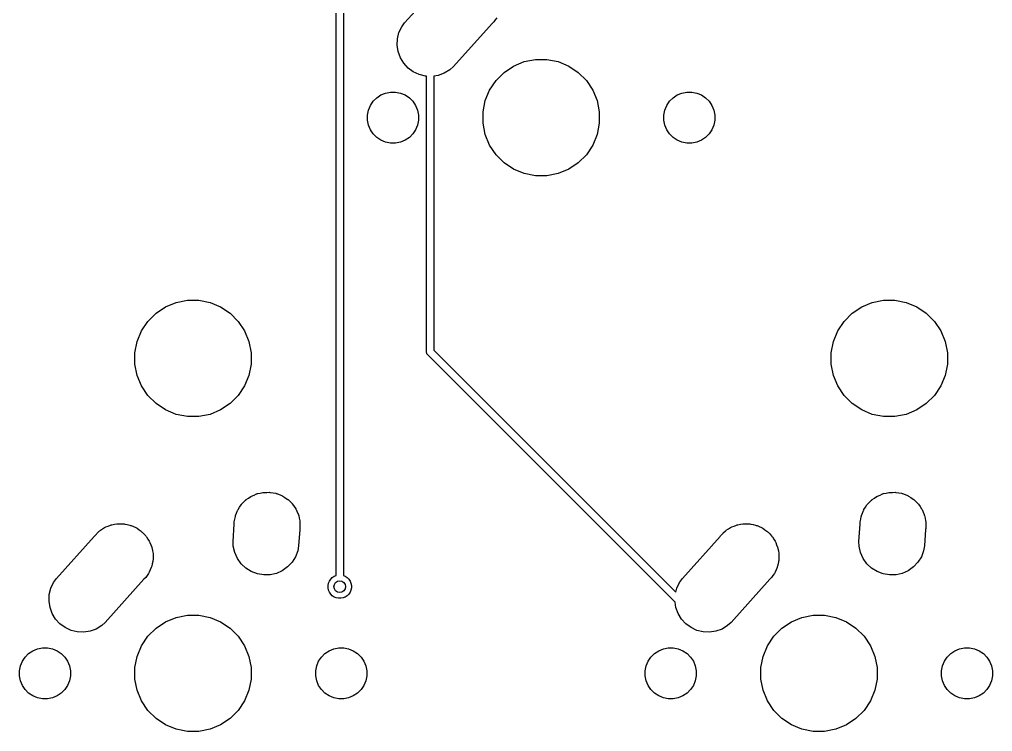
# Model space of a CAD drawing. Extents: x -26.1 to -7.5, y -7.6 to -2.2.
# Drawn here: x -21.389 to -20.076, y -6.548 to -5.588 of the extents above; entities that cross this region are included whole.
import ezdxf

# ---------------------------------------------------------------- set-up
doc = ezdxf.new("R2010")
doc.units = 0
doc.header["$MEASUREMENT"] = 0
doc.layers.add('BLACK', color=7, linetype='CONTINUOUS')

msp = doc.modelspace()

# ---------------------------------------------------------------- linework, layer by layer
at = {"layer": 'BLACK', "linetype": 'CONTINUOUS'}
for p, q in [((-20.962, -6.33803), (-20.962, -4.70207)), ((-20.952, -4.70025), (-20.952, -6.33803)), ((-20.8694, -5.59204), (-20.84, -5.55925)), ((-20.8733, -5.59731), (-20.8694, -5.59204)), ((-20.7513, -5.59299), (-20.8035, -5.6512)), ((-20.749, -5.59075), (-20.7513, -5.59299)), ((-20.7471, -5.58794), (-20.749, -5.59075)), ((-20.7451, -5.58521), (-20.7471, -5.58794)), ((-20.8791, -5.61369), (-20.877, -5.60522)), ((-20.877, -5.60522), (-20.8733, -5.59731)), ((-20.8794, -5.62241), (-20.8791, -5.61369)), ((-20.8781, -5.63103), (-20.8794, -5.62241)), ((-20.8751, -5.63923), (-20.8781, -5.63103)), ((-20.8706, -5.64669), (-20.8751, -5.63923)), ((-20.8647, -5.65313), (-20.8706, -5.64669)), ((-20.7222, -5.65043), (-20.7079, -5.64452)), ((-20.7079, -5.64452), (-20.6927, -5.6415)), ((-20.6927, -5.6415), (-20.6773, -5.6415)), ((-20.6773, -5.6415), (-20.6621, -5.64452)), ((-20.6621, -5.64452), (-20.6478, -5.65043)), ((-20.8577, -5.65829), (-20.8647, -5.65313)), ((-20.8498, -5.66198), (-20.8577, -5.65829)), ((-20.8413, -5.66406), (-20.8498, -5.66198)), ((-20.8158, -5.66014), (-20.824, -5.66312)), ((-20.8083, -5.65561), (-20.8158, -5.66014)), ((-20.8035, -5.6512), (-20.8083, -5.65561)), ((-20.746, -5.66996), (-20.735, -5.65903)), ((-20.735, -5.65903), (-20.7222, -5.65043)), ((-20.6478, -5.65043), (-20.635, -5.65903)), ((-20.635, -5.65903), (-20.624, -5.66996)), ((-20.84, -5.66411), (-20.8413, -5.66406)), ((-20.84, -6.03575), (-20.84, -5.66411)), ((-20.824, -5.66312), (-20.83, -5.66404)), ((-20.83, -5.66404), (-20.83, -6.03393)), ((-20.7546, -5.68282), (-20.746, -5.66996)), ((-20.624, -5.66996), (-20.6154, -5.68282)), ((-20.9013, -5.68947), (-20.895, -5.68688)), ((-20.895, -5.68688), (-20.8884, -5.68555)), ((-20.8884, -5.68555), (-20.8816, -5.68555)), ((-20.8816, -5.68555), (-20.875, -5.68688)), ((-20.875, -5.68688), (-20.8687, -5.68947)), ((-20.7605, -5.6971), (-20.7546, -5.68282)), ((-20.6154, -5.68282), (-20.6095, -5.6971)), ((-20.5013, -5.68947), (-20.495, -5.68688)), ((-20.495, -5.68688), (-20.4884, -5.68555)), ((-20.4884, -5.68555), (-20.4816, -5.68555)), ((-20.4816, -5.68555), (-20.475, -5.68688)), ((-20.475, -5.68688), (-20.4687, -5.68947)), ((-20.9155, -5.70368), (-20.9118, -5.69804)), ((-20.9118, -5.69804), (-20.907, -5.69324)), ((-20.907, -5.69324), (-20.9013, -5.68947)), ((-20.8687, -5.68947), (-20.863, -5.69324)), ((-20.863, -5.69324), (-20.8582, -5.69804)), ((-20.8582, -5.69804), (-20.8545, -5.70368)), ((-20.7635, -5.71227), (-20.7605, -5.6971)), ((-20.6095, -5.6971), (-20.6065, -5.71227)), ((-20.5155, -5.70368), (-20.5118, -5.69804)), ((-20.5118, -5.69804), (-20.507, -5.69324)), ((-20.507, -5.69324), (-20.5013, -5.68947)), ((-20.4687, -5.68947), (-20.463, -5.69324)), ((-20.463, -5.69324), (-20.4582, -5.69804)), ((-20.4582, -5.69804), (-20.4545, -5.70368)), ((-20.9194, -5.71661), (-20.9181, -5.70995)), ((-20.9181, -5.70995), (-20.9155, -5.70368)), ((-20.8545, -5.70368), (-20.8519, -5.70995)), ((-20.8519, -5.70995), (-20.8506, -5.71661)), ((-20.7635, -5.72773), (-20.7635, -5.71227)), ((-20.6065, -5.71227), (-20.6065, -5.72773)), ((-20.5194, -5.71661), (-20.5181, -5.70995)), ((-20.5181, -5.70995), (-20.5155, -5.70368)), ((-20.4545, -5.70368), (-20.4519, -5.70995)), ((-20.4519, -5.70995), (-20.4506, -5.71661)), ((-20.9194, -5.72339), (-20.9194, -5.71661)), ((-20.9181, -5.73005), (-20.9194, -5.72339)), ((-20.8506, -5.72339), (-20.8519, -5.73005)), ((-20.8506, -5.71661), (-20.8506, -5.72339)), ((-20.7605, -5.7429), (-20.7635, -5.72773)), ((-20.6065, -5.72773), (-20.6095, -5.7429)), ((-20.5194, -5.72339), (-20.5194, -5.71661)), ((-20.5181, -5.73005), (-20.5194, -5.72339)), ((-20.4506, -5.72339), (-20.4519, -5.73005)), ((-20.4506, -5.71661), (-20.4506, -5.72339)), ((-20.9155, -5.73632), (-20.9181, -5.73005)), ((-20.9118, -5.74196), (-20.9155, -5.73632)), ((-20.8545, -5.73632), (-20.8582, -5.74196)), ((-20.8519, -5.73005), (-20.8545, -5.73632)), ((-20.5155, -5.73632), (-20.5181, -5.73005)), ((-20.5118, -5.74196), (-20.5155, -5.73632)), ((-20.4545, -5.73632), (-20.4582, -5.74196)), ((-20.4519, -5.73005), (-20.4545, -5.73632)), ((-20.907, -5.74676), (-20.9118, -5.74196)), ((-20.9013, -5.75053), (-20.907, -5.74676)), ((-20.895, -5.75312), (-20.9013, -5.75053)), ((-20.8884, -5.75445), (-20.895, -5.75312)), ((-20.875, -5.75312), (-20.8816, -5.75445)), ((-20.8687, -5.75053), (-20.875, -5.75312)), ((-20.863, -5.74676), (-20.8687, -5.75053)), ((-20.8582, -5.74196), (-20.863, -5.74676)), ((-20.7546, -5.75718), (-20.7605, -5.7429)), ((-20.6095, -5.7429), (-20.6154, -5.75718)), ((-20.507, -5.74676), (-20.5118, -5.74196)), ((-20.5013, -5.75053), (-20.507, -5.74676)), ((-20.495, -5.75312), (-20.5013, -5.75053)), ((-20.4884, -5.75445), (-20.495, -5.75312)), ((-20.475, -5.75312), (-20.4816, -5.75445)), ((-20.4687, -5.75053), (-20.475, -5.75312)), ((-20.463, -5.74676), (-20.4687, -5.75053)), ((-20.4582, -5.74196), (-20.463, -5.74676)), ((-20.8816, -5.75445), (-20.8884, -5.75445)), ((-20.746, -5.77004), (-20.7546, -5.75718)), ((-20.6154, -5.75718), (-20.624, -5.77004)), ((-20.4816, -5.75445), (-20.4884, -5.75445)), ((-20.735, -5.78097), (-20.746, -5.77004)), ((-20.624, -5.77004), (-20.635, -5.78097)), ((-20.7222, -5.78957), (-20.735, -5.78097)), ((-20.7079, -5.79548), (-20.7222, -5.78957)), ((-20.6478, -5.78957), (-20.6621, -5.79548)), ((-20.635, -5.78097), (-20.6478, -5.78957)), ((-20.6927, -5.7985), (-20.7079, -5.79548)), ((-20.6773, -5.7985), (-20.6927, -5.7985)), ((-20.6621, -5.79548), (-20.6773, -5.7985)), ((-21.205, -5.98403), (-21.1922, -5.97543)), ((-21.1922, -5.97543), (-21.1779, -5.96952)), ((-21.1779, -5.96952), (-21.1627, -5.9665)), ((-21.1627, -5.9665), (-21.1473, -5.9665)), ((-21.1473, -5.9665), (-21.1321, -5.96952)), ((-21.1321, -5.96952), (-21.1178, -5.97543)), ((-21.1178, -5.97543), (-21.105, -5.98403)), ((-20.265, -5.98403), (-20.2522, -5.97543)), ((-20.2522, -5.97543), (-20.2379, -5.96952)), ((-20.2379, -5.96952), (-20.2227, -5.9665)), ((-20.2227, -5.9665), (-20.2073, -5.9665)), ((-20.2073, -5.9665), (-20.1921, -5.96952)), ((-20.1921, -5.96952), (-20.1778, -5.97543)), ((-20.1778, -5.97543), (-20.165, -5.98403)), ((-21.216, -5.99496), (-21.205, -5.98403)), ((-21.105, -5.98403), (-21.094, -5.99496)), ((-20.276, -5.99496), (-20.265, -5.98403)), ((-20.165, -5.98403), (-20.154, -5.99496)), ((-21.2246, -6.00782), (-21.216, -5.99496)), ((-21.094, -5.99496), (-21.0854, -6.00782)), ((-20.2846, -6.00782), (-20.276, -5.99496)), ((-20.154, -5.99496), (-20.1454, -6.00782)), ((-21.2305, -6.0221), (-21.2246, -6.00782)), ((-21.0854, -6.00782), (-21.0795, -6.0221)), ((-20.2905, -6.0221), (-20.2846, -6.00782)), ((-20.1454, -6.00782), (-20.1395, -6.0221)), ((-21.2335, -6.03727), (-21.2305, -6.0221)), ((-21.0795, -6.0221), (-21.0765, -6.03727)), ((-20.2935, -6.03727), (-20.2905, -6.0221)), ((-20.1395, -6.0221), (-20.1365, -6.03727)), ((-21.2335, -6.05273), (-21.2335, -6.03727)), ((-21.0765, -6.03727), (-21.0765, -6.05273)), ((-20.84, -6.036), (-20.84, -6.03575)), ((-20.8399, -6.03698), (-20.84, -6.036)), ((-20.8396, -6.03792), (-20.8399, -6.03698)), ((-20.8392, -6.03879), (-20.8396, -6.03792)), ((-20.8396, -6.03792), (-20.8396, -6.03792)), ((-20.8386, -6.03955), (-20.8392, -6.03879)), ((-20.8384, -6.03971), (-20.8386, -6.03955)), ((-20.5047, -6.37336), (-20.8384, -6.03971)), ((-20.83, -6.03393), (-20.5033, -6.36062)), ((-20.2935, -6.05273), (-20.2935, -6.03727)), ((-20.1365, -6.03727), (-20.1365, -6.05273)), ((-21.2305, -6.0679), (-21.2335, -6.05273)), ((-21.0765, -6.05273), (-21.0795, -6.0679)), ((-20.2905, -6.0679), (-20.2935, -6.05273)), ((-20.1365, -6.05273), (-20.1395, -6.0679)), ((-21.2246, -6.08218), (-21.2305, -6.0679)), ((-21.0795, -6.0679), (-21.0854, -6.08218)), ((-20.2846, -6.08218), (-20.2905, -6.0679)), ((-20.1395, -6.0679), (-20.1454, -6.08218)), ((-21.216, -6.09504), (-21.2246, -6.08218)), ((-21.0854, -6.08218), (-21.094, -6.09504)), ((-20.276, -6.09504), (-20.2846, -6.08218)), ((-20.1454, -6.08218), (-20.154, -6.09504)), ((-21.205, -6.10597), (-21.216, -6.09504)), ((-21.094, -6.09504), (-21.105, -6.10597)), ((-20.265, -6.10597), (-20.276, -6.09504)), ((-20.154, -6.09504), (-20.165, -6.10597)), ((-21.1922, -6.11457), (-21.205, -6.10597)), ((-21.105, -6.10597), (-21.1178, -6.11457)), ((-20.2522, -6.11457), (-20.265, -6.10597)), ((-20.165, -6.10597), (-20.1778, -6.11457)), ((-21.1779, -6.12048), (-21.1922, -6.11457)), ((-21.1627, -6.1235), (-21.1779, -6.12048)), ((-21.1321, -6.12048), (-21.1473, -6.1235)), ((-21.1178, -6.11457), (-21.1321, -6.12048)), ((-20.2379, -6.12048), (-20.2522, -6.11457)), ((-20.2227, -6.1235), (-20.2379, -6.12048)), ((-20.1921, -6.12048), (-20.2073, -6.1235)), ((-20.1778, -6.11457), (-20.1921, -6.12048)), ((-21.1473, -6.1235), (-21.1627, -6.1235)), ((-20.2073, -6.1235), (-20.2227, -6.1235)), ((-21.0685, -6.22766), (-21.0679, -6.22741)), ((-21.0679, -6.22741), (-21.0643, -6.22669)), ((-21.0643, -6.22669), (-21.0607, -6.22586)), ((-21.0607, -6.22586), (-21.06, -6.22584)), ((-21.06, -6.22584), (-21.0594, -6.22571)), ((-21.0594, -6.22571), (-21.0556, -6.22571)), ((-21.0556, -6.22571), (-21.0519, -6.2256)), ((-21.0519, -6.2256), (-21.0513, -6.22571)), ((-21.0513, -6.22571), (-21.0506, -6.22571)), ((-21.0506, -6.22571), (-21.047, -6.22643)), ((-21.047, -6.22643), (-21.0433, -6.22705)), ((-21.0433, -6.22705), (-21.0427, -6.22728)), ((-21.0427, -6.22728), (-21.0421, -6.22741)), ((-21.0421, -6.22741), (-21.0386, -6.22883)), ((-20.2235, -6.22766), (-20.2229, -6.22741)), ((-20.2229, -6.22741), (-20.2193, -6.22669)), ((-20.2193, -6.22669), (-20.2157, -6.22586)), ((-20.2157, -6.22586), (-20.215, -6.22584)), ((-20.215, -6.22584), (-20.2144, -6.22571)), ((-20.2144, -6.22571), (-20.2106, -6.22571)), ((-20.2106, -6.22571), (-20.2069, -6.2256)), ((-20.2069, -6.2256), (-20.2063, -6.22571)), ((-20.2063, -6.22571), (-20.2056, -6.22571)), ((-20.2056, -6.22571), (-20.202, -6.22643)), ((-20.202, -6.22643), (-20.1983, -6.22705)), ((-20.1983, -6.22705), (-20.1977, -6.22728)), ((-20.1977, -6.22728), (-20.1971, -6.22741)), ((-20.1971, -6.22741), (-20.1936, -6.22883)), ((-21.0894, -6.24177), (-21.0868, -6.23914)), ((-21.0868, -6.23914), (-21.0842, -6.23644)), ((-21.0842, -6.23644), (-21.0837, -6.23606)), ((-21.0837, -6.23606), (-21.0832, -6.2356)), ((-21.0832, -6.2356), (-21.0801, -6.23353)), ((-21.0801, -6.23353), (-21.0771, -6.23138)), ((-21.0771, -6.23138), (-21.0765, -6.23111)), ((-21.0765, -6.23111), (-21.076, -6.23075)), ((-21.076, -6.23075), (-21.0725, -6.22933)), ((-21.0725, -6.22933), (-21.0692, -6.22781)), ((-21.0692, -6.22781), (-21.0685, -6.22766)), ((-21.0386, -6.22883), (-21.0352, -6.23015)), ((-21.0352, -6.23015), (-21.0346, -6.2305)), ((-21.0346, -6.2305), (-21.034, -6.23075)), ((-21.034, -6.23075), (-21.0309, -6.23281)), ((-21.0309, -6.23281), (-21.0278, -6.23478)), ((-21.0278, -6.23478), (-21.0273, -6.23523)), ((-21.0273, -6.23523), (-21.0268, -6.2356)), ((-21.0268, -6.2356), (-21.0241, -6.23822)), ((-21.0241, -6.23822), (-21.0214, -6.24077)), ((-20.2444, -6.24177), (-20.2418, -6.23914)), ((-20.2418, -6.23914), (-20.2392, -6.23644)), ((-20.2392, -6.23644), (-20.2387, -6.23606)), ((-20.2387, -6.23606), (-20.2382, -6.2356)), ((-20.2382, -6.2356), (-20.2351, -6.23353)), ((-20.2351, -6.23353), (-20.2321, -6.23138)), ((-20.2321, -6.23138), (-20.2315, -6.23111)), ((-20.2315, -6.23111), (-20.231, -6.23075)), ((-20.231, -6.23075), (-20.2275, -6.22933)), ((-20.2275, -6.22933), (-20.2242, -6.22781)), ((-20.2242, -6.22781), (-20.2235, -6.22766)), ((-20.1936, -6.22883), (-20.1902, -6.23015)), ((-20.1902, -6.23015), (-20.1896, -6.2305)), ((-20.1896, -6.2305), (-20.189, -6.23075)), ((-20.189, -6.23075), (-20.1859, -6.23281)), ((-20.1859, -6.23281), (-20.1828, -6.23478)), ((-20.1828, -6.23478), (-20.1823, -6.23523)), ((-20.1823, -6.23523), (-20.1818, -6.2356)), ((-20.1818, -6.2356), (-20.1791, -6.23822)), ((-20.1791, -6.23822), (-20.1764, -6.24077)), ((-21.0976, -6.25708), (-21.0962, -6.25365)), ((-21.0962, -6.25365), (-21.0948, -6.25018)), ((-21.0948, -6.25018), (-21.0945, -6.24963)), ((-21.0945, -6.24963), (-21.0943, -6.24902)), ((-21.0943, -6.24902), (-21.0922, -6.24593)), ((-21.0922, -6.24593), (-21.0902, -6.24279)), ((-21.0902, -6.24279), (-21.0898, -6.24231)), ((-21.0898, -6.24231), (-21.0894, -6.24177)), ((-21.0214, -6.24077), (-21.0211, -6.2413)), ((-21.0211, -6.2413), (-21.0206, -6.24177)), ((-21.0206, -6.24177), (-21.0185, -6.24485)), ((-21.0185, -6.24485), (-21.0164, -6.24788)), ((-21.0164, -6.24788), (-21.0161, -6.24848)), ((-21.0161, -6.24848), (-21.0157, -6.24902)), ((-21.0157, -6.24902), (-21.0143, -6.25245)), ((-21.0143, -6.25245), (-21.0128, -6.25584)), ((-20.2526, -6.25708), (-20.2512, -6.25365)), ((-20.2512, -6.25365), (-20.2498, -6.25018)), ((-20.2498, -6.25018), (-20.2495, -6.24963)), ((-20.2495, -6.24963), (-20.2493, -6.24902)), ((-20.2493, -6.24902), (-20.2472, -6.24593)), ((-20.2472, -6.24593), (-20.2452, -6.24279)), ((-20.2452, -6.24279), (-20.2448, -6.24231)), ((-20.2448, -6.24231), (-20.2444, -6.24177)), ((-20.1764, -6.24077), (-20.1761, -6.2413)), ((-20.1761, -6.2413), (-20.1756, -6.24177)), ((-20.1756, -6.24177), (-20.1735, -6.24485)), ((-20.1735, -6.24485), (-20.1714, -6.24788)), ((-20.1714, -6.24788), (-20.1711, -6.24848)), ((-20.1711, -6.24848), (-20.1707, -6.24902)), ((-20.1707, -6.24902), (-20.1693, -6.25245)), ((-20.1693, -6.25245), (-20.1678, -6.25584)), ((-21.0993, -6.26564), (-21.0986, -6.26199)), ((-21.0993, -6.26847), (-21.0993, -6.26564)), ((-21.0986, -6.26199), (-21.0979, -6.25833)), ((-21.0979, -6.25833), (-21.0977, -6.25772)), ((-21.0977, -6.25772), (-21.0976, -6.25708)), ((-21.0128, -6.25584), (-21.0127, -6.25648)), ((-21.0127, -6.25648), (-21.0124, -6.25708)), ((-21.0124, -6.25708), (-21.0117, -6.26072)), ((-21.0117, -6.26072), (-21.0109, -6.26434)), ((-21.0109, -6.26434), (-21.0108, -6.265)), ((-21.0108, -6.265), (-21.0107, -6.26564)), ((-21.0107, -6.26564), (-21.0107, -6.26935)), ((-20.2543, -6.26564), (-20.2536, -6.26199)), ((-20.2543, -6.26847), (-20.2543, -6.26564)), ((-20.2536, -6.26199), (-20.2529, -6.25833)), ((-20.2529, -6.25833), (-20.2527, -6.25772)), ((-20.2527, -6.25772), (-20.2526, -6.25708)), ((-20.1678, -6.25584), (-20.1677, -6.25648)), ((-20.1677, -6.25648), (-20.1674, -6.25708)), ((-20.1674, -6.25708), (-20.1667, -6.26072)), ((-20.1667, -6.26072), (-20.1659, -6.26434)), ((-20.1659, -6.26434), (-20.1658, -6.265)), ((-20.1658, -6.265), (-20.1657, -6.26564)), ((-20.1657, -6.26564), (-20.1657, -6.26935)), ((-21.2841, -6.28051), (-21.2817, -6.27812)), ((-21.2817, -6.27812), (-21.2808, -6.27757)), ((-21.2808, -6.27757), (-21.2801, -6.27691)), ((-21.2801, -6.27691), (-21.2772, -6.27515)), ((-21.2772, -6.27515), (-21.2744, -6.27327)), ((-21.2744, -6.27327), (-21.2735, -6.27289)), ((-21.2735, -6.27289), (-21.2727, -6.27238)), ((-21.2727, -6.27238), (-21.2695, -6.27123)), ((-21.2695, -6.27123), (-21.2663, -6.26993)), ((-21.2663, -6.26993), (-21.2654, -6.26974)), ((-21.2654, -6.26974), (-21.2645, -6.2694)), ((-21.2645, -6.2694), (-21.2611, -6.26889)), ((-21.2611, -6.26889), (-21.2578, -6.26823)), ((-21.2578, -6.26823), (-21.2568, -6.26823)), ((-21.2568, -6.26823), (-21.2558, -6.26808)), ((-21.2558, -6.26808), (-21.2524, -6.26823)), ((-21.2524, -6.26823), (-21.2491, -6.26823)), ((-21.2491, -6.26823), (-21.2481, -6.26842)), ((-21.2481, -6.26842), (-21.2471, -6.26846)), ((-21.2471, -6.26846), (-21.2438, -6.26927)), ((-21.2438, -6.26927), (-21.2405, -6.26993)), ((-21.2405, -6.26993), (-21.2396, -6.27031)), ((-21.2396, -6.27031), (-21.2386, -6.27054)), ((-21.2386, -6.27054), (-21.2356, -6.27197)), ((-21.2356, -6.27197), (-21.2324, -6.27327)), ((-21.2324, -6.27327), (-21.2316, -6.27382)), ((-21.2316, -6.27382), (-21.2307, -6.27423)), ((-21.2307, -6.27423), (-21.228, -6.27624)), ((-21.228, -6.27624), (-21.2252, -6.27812)), ((-21.2252, -6.27812), (-21.2245, -6.27881)), ((-21.2245, -6.27881), (-21.2237, -6.27939)), ((-21.2237, -6.27939), (-21.2214, -6.28189)), ((-21.1009, -6.29196), (-21.0993, -6.26847)), ((-21.011, -6.27587), (-21.0125, -6.29805)), ((-21.0107, -6.27436), (-21.011, -6.27587)), ((-21.0107, -6.26935), (-21.0107, -6.27088)), ((-21.0107, -6.27088), (-21.0107, -6.27153)), ((-21.0107, -6.27153), (-21.0107, -6.27436)), ((-20.4391, -6.28051), (-20.4367, -6.27812)), ((-20.4367, -6.27812), (-20.4358, -6.27757)), ((-20.4358, -6.27757), (-20.4351, -6.27691)), ((-20.4351, -6.27691), (-20.4322, -6.27515)), ((-20.4322, -6.27515), (-20.4294, -6.27327)), ((-20.4294, -6.27327), (-20.4285, -6.27289)), ((-20.4285, -6.27289), (-20.4277, -6.27238)), ((-20.4277, -6.27238), (-20.4245, -6.27123)), ((-20.4245, -6.27123), (-20.4213, -6.26993)), ((-20.4213, -6.26993), (-20.4204, -6.26974)), ((-20.4204, -6.26974), (-20.4195, -6.2694)), ((-20.4195, -6.2694), (-20.4161, -6.26889)), ((-20.4161, -6.26889), (-20.4128, -6.26823)), ((-20.4128, -6.26823), (-20.4118, -6.26823)), ((-20.4118, -6.26823), (-20.4108, -6.26808)), ((-20.4108, -6.26808), (-20.4074, -6.26823)), ((-20.4074, -6.26823), (-20.4041, -6.26823)), ((-20.4041, -6.26823), (-20.4031, -6.26842)), ((-20.4031, -6.26842), (-20.4021, -6.26846)), ((-20.4021, -6.26846), (-20.3988, -6.26927)), ((-20.3988, -6.26927), (-20.3955, -6.26993)), ((-20.3955, -6.26993), (-20.3946, -6.27031)), ((-20.3946, -6.27031), (-20.3936, -6.27054)), ((-20.3936, -6.27054), (-20.3906, -6.27197)), ((-20.3906, -6.27197), (-20.3874, -6.27327)), ((-20.3874, -6.27327), (-20.3866, -6.27382)), ((-20.3866, -6.27382), (-20.3857, -6.27423)), ((-20.3857, -6.27423), (-20.383, -6.27624)), ((-20.383, -6.27624), (-20.3802, -6.27812)), ((-20.3802, -6.27812), (-20.3795, -6.27881)), ((-20.3795, -6.27881), (-20.3787, -6.27939)), ((-20.3787, -6.27939), (-20.3764, -6.28189)), ((-20.2559, -6.29196), (-20.2543, -6.26847)), ((-20.166, -6.27587), (-20.1675, -6.29805)), ((-20.1657, -6.27436), (-20.166, -6.27587)), ((-20.1657, -6.26935), (-20.1657, -6.27088)), ((-20.1657, -6.27088), (-20.1657, -6.27153)), ((-20.1657, -6.27153), (-20.1657, -6.27436)), ((-21.3394, -6.34204), (-21.2885, -6.28529)), ((-21.2885, -6.28529), (-21.2878, -6.28429)), ((-21.2878, -6.28429), (-21.2856, -6.28205)), ((-21.2856, -6.28205), (-21.2849, -6.28132)), ((-21.2849, -6.28132), (-21.2841, -6.28051)), ((-21.2214, -6.28189), (-21.219, -6.28429)), ((-21.219, -6.28429), (-21.2185, -6.2851)), ((-21.2185, -6.2851), (-21.2178, -6.28583)), ((-21.2178, -6.28583), (-21.2161, -6.28873)), ((-21.2161, -6.28873), (-21.2142, -6.29154)), ((-21.2142, -6.29154), (-21.2138, -6.29245)), ((-21.2138, -6.29245), (-21.2133, -6.29329)), ((-21.1007, -6.29849), (-21.1009, -6.29196)), ((-20.4944, -6.34204), (-20.4435, -6.28529)), ((-20.4435, -6.28529), (-20.4428, -6.28429)), ((-20.4428, -6.28429), (-20.4406, -6.28205)), ((-20.4406, -6.28205), (-20.4399, -6.28132)), ((-20.4399, -6.28132), (-20.4391, -6.28051)), ((-20.3764, -6.28189), (-20.374, -6.28429)), ((-20.374, -6.28429), (-20.3735, -6.2851)), ((-20.3735, -6.2851), (-20.3728, -6.28583)), ((-20.3728, -6.28583), (-20.3711, -6.28873)), ((-20.3711, -6.28873), (-20.3692, -6.29154)), ((-20.3692, -6.29154), (-20.3688, -6.29245)), ((-20.3688, -6.29245), (-20.3683, -6.29329)), ((-20.2557, -6.29849), (-20.2559, -6.29196)), ((-21.2133, -6.29329), (-21.2121, -6.29647)), ((-21.2121, -6.29647), (-21.2108, -6.2996)), ((-21.2108, -6.2996), (-21.2106, -6.30056)), ((-21.2106, -6.30056), (-21.2103, -6.30149)), ((-21.2103, -6.30149), (-21.2098, -6.30484)), ((-21.2098, -6.30484), (-21.2091, -6.30816)), ((-21.0988, -6.307), (-21.1007, -6.29849)), ((-21.0136, -6.3045), (-21.0167, -6.31265)), ((-21.0125, -6.29805), (-21.0136, -6.3045)), ((-20.3683, -6.29329), (-20.3671, -6.29647)), ((-20.3671, -6.29647), (-20.3658, -6.2996)), ((-20.3658, -6.2996), (-20.3656, -6.30056)), ((-20.3656, -6.30056), (-20.3653, -6.30149)), ((-20.3653, -6.30149), (-20.3648, -6.30484)), ((-20.3648, -6.30484), (-20.3641, -6.30816)), ((-20.2538, -6.307), (-20.2557, -6.29849)), ((-20.1686, -6.3045), (-20.1717, -6.31265)), ((-20.1675, -6.29805), (-20.1686, -6.3045)), ((-21.2094, -6.31883), (-21.2102, -6.32212)), ((-21.2093, -6.31785), (-21.2094, -6.31883)), ((-21.2091, -6.31688), (-21.2093, -6.31785)), ((-21.2091, -6.30816), (-21.2091, -6.30914)), ((-21.2091, -6.30914), (-21.209, -6.31011)), ((-21.209, -6.31011), (-21.2091, -6.3135)), ((-21.2091, -6.3135), (-21.2091, -6.31688)), ((-21.0952, -6.31496), (-21.0988, -6.307)), ((-21.0901, -6.32207), (-21.0952, -6.31496)), ((-21.0167, -6.31265), (-21.0214, -6.32005)), ((-20.3644, -6.31883), (-20.3652, -6.32212)), ((-20.3643, -6.31785), (-20.3644, -6.31883)), ((-20.3641, -6.31688), (-20.3643, -6.31785)), ((-20.3641, -6.30816), (-20.3641, -6.30914)), ((-20.3641, -6.30914), (-20.364, -6.31011)), ((-20.364, -6.31011), (-20.3641, -6.3135)), ((-20.3641, -6.3135), (-20.3641, -6.31688)), ((-20.2502, -6.31496), (-20.2538, -6.307)), ((-20.2451, -6.32207), (-20.2502, -6.31496)), ((-20.1717, -6.31265), (-20.1764, -6.32005)), ((-21.2129, -6.33037), (-21.2142, -6.3335)), ((-21.2114, -6.3273), (-21.2129, -6.33037)), ((-21.2112, -6.32635), (-21.2114, -6.3273)), ((-21.2108, -6.32544), (-21.2112, -6.32635)), ((-21.2102, -6.32212), (-21.2108, -6.32544)), ((-21.0838, -6.32805), (-21.0901, -6.32207)), ((-21.0764, -6.33268), (-21.0838, -6.32805)), ((-21.0345, -6.33145), (-21.0424, -6.33503)), ((-21.0273, -6.3264), (-21.0345, -6.33145)), ((-21.0214, -6.32005), (-21.0273, -6.3264)), ((-20.3679, -6.33037), (-20.3692, -6.3335)), ((-20.3664, -6.3273), (-20.3679, -6.33037)), ((-20.3662, -6.32635), (-20.3664, -6.3273)), ((-20.3658, -6.32544), (-20.3662, -6.32635)), ((-20.3652, -6.32212), (-20.3658, -6.32544)), ((-20.2388, -6.32805), (-20.2451, -6.32207)), ((-20.2314, -6.33268), (-20.2388, -6.32805)), ((-20.1895, -6.33145), (-20.1974, -6.33503)), ((-20.1823, -6.3264), (-20.1895, -6.33145)), ((-20.1764, -6.32005), (-20.1823, -6.3264)), ((-21.3433, -6.34731), (-21.3394, -6.34204)), ((-21.2213, -6.34299), (-21.2735, -6.4012)), ((-21.219, -6.34075), (-21.2213, -6.34299)), ((-21.2171, -6.33794), (-21.219, -6.34075)), ((-21.2151, -6.33521), (-21.2171, -6.33794)), ((-21.2147, -6.33432), (-21.2151, -6.33521)), ((-21.2142, -6.3335), (-21.2147, -6.33432)), ((-21.0682, -6.33578), (-21.0764, -6.33268)), ((-21.0596, -6.33723), (-21.0682, -6.33578)), ((-21.0509, -6.33698), (-21.0596, -6.33723)), ((-21.0424, -6.33503), (-21.0509, -6.33698)), ((-20.9721, -6.34841), (-20.971, -6.34554)), ((-20.971, -6.34554), (-20.9692, -6.34296)), ((-20.9692, -6.34296), (-20.967, -6.34077)), ((-20.967, -6.34077), (-20.9645, -6.33904)), ((-20.9645, -6.33904), (-20.962, -6.33803)), ((-20.952, -6.33803), (-20.9495, -6.33904)), ((-20.9495, -6.33904), (-20.947, -6.34077)), ((-20.947, -6.34077), (-20.9448, -6.34296)), ((-20.9448, -6.34296), (-20.943, -6.34554)), ((-20.943, -6.34554), (-20.9419, -6.34841)), ((-20.4983, -6.34731), (-20.4944, -6.34204)), ((-20.3763, -6.34299), (-20.4285, -6.4012)), ((-20.374, -6.34075), (-20.3763, -6.34299)), ((-20.3721, -6.33794), (-20.374, -6.34075)), ((-20.3701, -6.33521), (-20.3721, -6.33794)), ((-20.3697, -6.33432), (-20.3701, -6.33521)), ((-20.3692, -6.3335), (-20.3697, -6.33432)), ((-20.2232, -6.33578), (-20.2314, -6.33268)), ((-20.2146, -6.33723), (-20.2232, -6.33578)), ((-20.2059, -6.33698), (-20.2146, -6.33723)), ((-20.1974, -6.33503), (-20.2059, -6.33698)), ((-21.3491, -6.36369), (-21.347, -6.35522)), ((-21.347, -6.35522), (-21.3433, -6.34731)), ((-20.9727, -6.35145), (-20.9721, -6.34841)), ((-20.9727, -6.35455), (-20.9727, -6.35145)), ((-20.9721, -6.35759), (-20.9727, -6.35455)), ((-20.971, -6.36046), (-20.9721, -6.35759)), ((-20.9419, -6.35759), (-20.943, -6.36046)), ((-20.9419, -6.34841), (-20.9413, -6.35145)), ((-20.9413, -6.35455), (-20.9419, -6.35759)), ((-20.9413, -6.35145), (-20.9413, -6.35455)), ((-20.5033, -6.36062), (-20.502, -6.35522)), ((-20.502, -6.35522), (-20.4983, -6.34731)), ((-21.3494, -6.37241), (-21.3491, -6.36369)), ((-20.9692, -6.36304), (-20.971, -6.36046)), ((-20.967, -6.36523), (-20.9692, -6.36304)), ((-20.9645, -6.36696), (-20.967, -6.36523)), ((-20.9616, -6.36814), (-20.9645, -6.36696)), ((-20.9586, -6.36875), (-20.9616, -6.36814)), ((-20.9554, -6.36875), (-20.9586, -6.36875)), ((-20.9524, -6.36814), (-20.9554, -6.36875)), ((-20.9495, -6.36696), (-20.9524, -6.36814)), ((-20.947, -6.36523), (-20.9495, -6.36696)), ((-20.9448, -6.36304), (-20.947, -6.36523)), ((-20.943, -6.36046), (-20.9448, -6.36304)), ((-21.3481, -6.38103), (-21.3494, -6.37241)), ((-21.3451, -6.38923), (-21.3481, -6.38103)), ((-20.5046, -6.37355), (-20.5047, -6.37336)), ((-20.5042, -6.37382), (-20.5046, -6.37355)), ((-20.5031, -6.38103), (-20.5042, -6.37382)), ((-20.5001, -6.38923), (-20.5031, -6.38103)), ((-21.3406, -6.39669), (-21.3451, -6.38923)), ((-21.3347, -6.40313), (-21.3406, -6.39669)), ((-21.1922, -6.40043), (-21.1779, -6.39452)), ((-21.1779, -6.39452), (-21.1627, -6.3915)), ((-21.1627, -6.3915), (-21.1473, -6.3915)), ((-21.1473, -6.3915), (-21.1321, -6.39452)), ((-21.1321, -6.39452), (-21.1178, -6.40043)), ((-20.4956, -6.39669), (-20.5001, -6.38923)), ((-20.4897, -6.40313), (-20.4956, -6.39669)), ((-20.3472, -6.40043), (-20.3329, -6.39452)), ((-20.3329, -6.39452), (-20.3177, -6.3915)), ((-20.3177, -6.3915), (-20.3023, -6.3915)), ((-20.3023, -6.3915), (-20.2871, -6.39452)), ((-20.2871, -6.39452), (-20.2728, -6.40043)), ((-21.3277, -6.40829), (-21.3347, -6.40313)), ((-21.3198, -6.41198), (-21.3277, -6.40829)), ((-21.2858, -6.41014), (-21.294, -6.41312)), ((-21.2783, -6.40561), (-21.2858, -6.41014)), ((-21.2735, -6.4012), (-21.2783, -6.40561)), ((-21.216, -6.41996), (-21.205, -6.40903)), ((-21.205, -6.40903), (-21.1922, -6.40043)), ((-21.1178, -6.40043), (-21.105, -6.40903)), ((-21.105, -6.40903), (-21.094, -6.41996)), ((-20.4827, -6.40829), (-20.4897, -6.40313)), ((-20.4748, -6.41198), (-20.4827, -6.40829)), ((-20.4408, -6.41014), (-20.449, -6.41312)), ((-20.4333, -6.40561), (-20.4408, -6.41014)), ((-20.4285, -6.4012), (-20.4333, -6.40561)), ((-20.371, -6.41996), (-20.36, -6.40903)), ((-20.36, -6.40903), (-20.3472, -6.40043)), ((-20.2728, -6.40043), (-20.26, -6.40903)), ((-20.26, -6.40903), (-20.249, -6.41996)), ((-21.3113, -6.41406), (-21.3198, -6.41198)), ((-21.3026, -6.41444), (-21.3113, -6.41406)), ((-21.294, -6.41312), (-21.3026, -6.41444)), ((-21.2246, -6.43282), (-21.216, -6.41996)), ((-21.094, -6.41996), (-21.0854, -6.43282)), ((-20.4663, -6.41406), (-20.4748, -6.41198)), ((-20.4576, -6.41444), (-20.4663, -6.41406)), ((-20.449, -6.41312), (-20.4576, -6.41444)), ((-20.3796, -6.43282), (-20.371, -6.41996)), ((-20.249, -6.41996), (-20.2404, -6.43282)), ((-21.3713, -6.43947), (-21.365, -6.43688)), ((-21.365, -6.43688), (-21.3584, -6.43555)), ((-21.3584, -6.43555), (-21.3516, -6.43555)), ((-21.3516, -6.43555), (-21.345, -6.43688)), ((-21.345, -6.43688), (-21.3387, -6.43947)), ((-21.2305, -6.4471), (-21.2246, -6.43282)), ((-21.0854, -6.43282), (-21.0795, -6.4471)), ((-20.9713, -6.43947), (-20.965, -6.43688)), ((-20.965, -6.43688), (-20.9584, -6.43555)), ((-20.9584, -6.43555), (-20.9516, -6.43555)), ((-20.9516, -6.43555), (-20.945, -6.43688)), ((-20.945, -6.43688), (-20.9387, -6.43947)), ((-20.5263, -6.43947), (-20.52, -6.43688)), ((-20.52, -6.43688), (-20.5134, -6.43555)), ((-20.5134, -6.43555), (-20.5066, -6.43555)), ((-20.5066, -6.43555), (-20.5, -6.43688)), ((-20.5, -6.43688), (-20.4937, -6.43947)), ((-20.3855, -6.4471), (-20.3796, -6.43282)), ((-20.2404, -6.43282), (-20.2345, -6.4471)), ((-20.1263, -6.43947), (-20.12, -6.43688)), ((-20.12, -6.43688), (-20.1134, -6.43555)), ((-20.1134, -6.43555), (-20.1066, -6.43555)), ((-20.1066, -6.43555), (-20.1, -6.43688)), ((-20.1, -6.43688), (-20.0937, -6.43947)), ((-21.3855, -6.45368), (-21.3818, -6.44804)), ((-21.3818, -6.44804), (-21.377, -6.44324)), ((-21.377, -6.44324), (-21.3713, -6.43947)), ((-21.3387, -6.43947), (-21.333, -6.44324)), ((-21.333, -6.44324), (-21.3282, -6.44804)), ((-21.3282, -6.44804), (-21.3245, -6.45368)), ((-21.2335, -6.46227), (-21.2305, -6.4471)), ((-21.0795, -6.4471), (-21.0765, -6.46227)), ((-20.9855, -6.45368), (-20.9818, -6.44804)), ((-20.9818, -6.44804), (-20.977, -6.44324)), ((-20.977, -6.44324), (-20.9713, -6.43947)), ((-20.9387, -6.43947), (-20.933, -6.44324)), ((-20.933, -6.44324), (-20.9282, -6.44804)), ((-20.9282, -6.44804), (-20.9245, -6.45368)), ((-20.5405, -6.45368), (-20.5368, -6.44804)), ((-20.5368, -6.44804), (-20.532, -6.44324)), ((-20.532, -6.44324), (-20.5263, -6.43947)), ((-20.4937, -6.43947), (-20.488, -6.44324)), ((-20.488, -6.44324), (-20.4832, -6.44804)), ((-20.4832, -6.44804), (-20.4795, -6.45368)), ((-20.3885, -6.46227), (-20.3855, -6.4471)), ((-20.2345, -6.4471), (-20.2315, -6.46227)), ((-20.1405, -6.45368), (-20.1368, -6.44804)), ((-20.1368, -6.44804), (-20.132, -6.44324)), ((-20.132, -6.44324), (-20.1263, -6.43947)), ((-20.0937, -6.43947), (-20.088, -6.44324)), ((-20.088, -6.44324), (-20.0832, -6.44804)), ((-20.0832, -6.44804), (-20.0795, -6.45368)), ((-21.3894, -6.46661), (-21.3881, -6.45995)), ((-21.3881, -6.45995), (-21.3855, -6.45368)), ((-21.3245, -6.45368), (-21.3219, -6.45995)), ((-21.3219, -6.45995), (-21.3206, -6.46661)), ((-21.2335, -6.47773), (-21.2335, -6.46227)), ((-21.0765, -6.46227), (-21.0765, -6.47773)), ((-20.9894, -6.46661), (-20.9881, -6.45995)), ((-20.9881, -6.45995), (-20.9855, -6.45368)), ((-20.9245, -6.45368), (-20.9219, -6.45995)), ((-20.9219, -6.45995), (-20.9206, -6.46661)), ((-20.5444, -6.46661), (-20.5431, -6.45995)), ((-20.5431, -6.45995), (-20.5405, -6.45368)), ((-20.4795, -6.45368), (-20.4769, -6.45995)), ((-20.4769, -6.45995), (-20.4756, -6.46661)), ((-20.3885, -6.47773), (-20.3885, -6.46227)), ((-20.2315, -6.46227), (-20.2315, -6.47773)), ((-20.1444, -6.46661), (-20.1431, -6.45995)), ((-20.1431, -6.45995), (-20.1405, -6.45368)), ((-20.0795, -6.45368), (-20.0769, -6.45995)), ((-20.0769, -6.45995), (-20.0756, -6.46661)), ((-21.3894, -6.47339), (-21.3894, -6.46661)), ((-21.3881, -6.48005), (-21.3894, -6.47339)), ((-21.3206, -6.47339), (-21.3219, -6.48005)), ((-21.3206, -6.46661), (-21.3206, -6.47339)), ((-20.9894, -6.47339), (-20.9894, -6.46661)), ((-20.9881, -6.48005), (-20.9894, -6.47339)), ((-20.9206, -6.47339), (-20.9219, -6.48005)), ((-20.9206, -6.46661), (-20.9206, -6.47339)), ((-20.5444, -6.47339), (-20.5444, -6.46661)), ((-20.5431, -6.48005), (-20.5444, -6.47339)), ((-20.4756, -6.47339), (-20.4769, -6.48005)), ((-20.4756, -6.46661), (-20.4756, -6.47339)), ((-20.1444, -6.47339), (-20.1444, -6.46661)), ((-20.1431, -6.48005), (-20.1444, -6.47339)), ((-20.0756, -6.47339), (-20.0769, -6.48005)), ((-20.0756, -6.46661), (-20.0756, -6.47339)), ((-21.3855, -6.48632), (-21.3881, -6.48005)), ((-21.3818, -6.49196), (-21.3855, -6.48632)), ((-21.3245, -6.48632), (-21.3282, -6.49196)), ((-21.3219, -6.48005), (-21.3245, -6.48632)), ((-21.2305, -6.4929), (-21.2335, -6.47773)), ((-21.0765, -6.47773), (-21.0795, -6.4929)), ((-20.9855, -6.48632), (-20.9881, -6.48005)), ((-20.9818, -6.49196), (-20.9855, -6.48632)), ((-20.9245, -6.48632), (-20.9282, -6.49196)), ((-20.9219, -6.48005), (-20.9245, -6.48632)), ((-20.5405, -6.48632), (-20.5431, -6.48005)), ((-20.5368, -6.49196), (-20.5405, -6.48632)), ((-20.4795, -6.48632), (-20.4832, -6.49196)), ((-20.4769, -6.48005), (-20.4795, -6.48632)), ((-20.3855, -6.4929), (-20.3885, -6.47773)), ((-20.2315, -6.47773), (-20.2345, -6.4929)), ((-20.1405, -6.48632), (-20.1431, -6.48005)), ((-20.1368, -6.49196), (-20.1405, -6.48632)), ((-20.0795, -6.48632), (-20.0832, -6.49196)), ((-20.0769, -6.48005), (-20.0795, -6.48632)), ((-21.377, -6.49676), (-21.3818, -6.49196)), ((-21.3713, -6.50053), (-21.377, -6.49676)), ((-21.365, -6.50312), (-21.3713, -6.50053)), ((-21.3584, -6.50445), (-21.365, -6.50312)), ((-21.345, -6.50312), (-21.3516, -6.50445)), ((-21.3387, -6.50053), (-21.345, -6.50312)), ((-21.333, -6.49676), (-21.3387, -6.50053)), ((-21.3282, -6.49196), (-21.333, -6.49676)), ((-21.2246, -6.50718), (-21.2305, -6.4929)), ((-21.0795, -6.4929), (-21.0854, -6.50718)), ((-20.977, -6.49676), (-20.9818, -6.49196)), ((-20.9713, -6.50053), (-20.977, -6.49676)), ((-20.965, -6.50312), (-20.9713, -6.50053)), ((-20.9584, -6.50445), (-20.965, -6.50312)), ((-20.945, -6.50312), (-20.9516, -6.50445)), ((-20.9387, -6.50053), (-20.945, -6.50312)), ((-20.933, -6.49676), (-20.9387, -6.50053)), ((-20.9282, -6.49196), (-20.933, -6.49676)), ((-20.532, -6.49676), (-20.5368, -6.49196)), ((-20.5263, -6.50053), (-20.532, -6.49676)), ((-20.52, -6.50312), (-20.5263, -6.50053)), ((-20.5134, -6.50445), (-20.52, -6.50312)), ((-20.5, -6.50312), (-20.5066, -6.50445)), ((-20.4937, -6.50053), (-20.5, -6.50312)), ((-20.488, -6.49676), (-20.4937, -6.50053)), ((-20.4832, -6.49196), (-20.488, -6.49676)), ((-20.3796, -6.50718), (-20.3855, -6.4929)), ((-20.2345, -6.4929), (-20.2404, -6.50718)), ((-20.132, -6.49676), (-20.1368, -6.49196)), ((-20.1263, -6.50053), (-20.132, -6.49676)), ((-20.12, -6.50312), (-20.1263, -6.50053)), ((-20.1134, -6.50445), (-20.12, -6.50312)), ((-20.1, -6.50312), (-20.1066, -6.50445)), ((-20.0937, -6.50053), (-20.1, -6.50312)), ((-20.088, -6.49676), (-20.0937, -6.50053)), ((-20.0832, -6.49196), (-20.088, -6.49676)), ((-21.3516, -6.50445), (-21.3584, -6.50445)), ((-21.216, -6.52004), (-21.2246, -6.50718)), ((-21.0854, -6.50718), (-21.094, -6.52004)), ((-20.9516, -6.50445), (-20.9584, -6.50445)), ((-20.5066, -6.50445), (-20.5134, -6.50445)), ((-20.371, -6.52004), (-20.3796, -6.50718)), ((-20.2404, -6.50718), (-20.249, -6.52004)), ((-20.1066, -6.50445), (-20.1134, -6.50445)), ((-21.205, -6.53097), (-21.216, -6.52004)), ((-21.094, -6.52004), (-21.105, -6.53097)), ((-20.36, -6.53097), (-20.371, -6.52004)), ((-20.249, -6.52004), (-20.26, -6.53097)), ((-21.1922, -6.53957), (-21.205, -6.53097)), ((-21.1779, -6.54548), (-21.1922, -6.53957)), ((-21.1178, -6.53957), (-21.1321, -6.54548)), ((-21.105, -6.53097), (-21.1178, -6.53957)), ((-20.3472, -6.53957), (-20.36, -6.53097)), ((-20.3329, -6.54548), (-20.3472, -6.53957)), ((-20.2728, -6.53957), (-20.2871, -6.54548)), ((-20.26, -6.53097), (-20.2728, -6.53957)), ((-21.1627, -6.5485), (-21.1779, -6.54548)), ((-21.1473, -6.5485), (-21.1627, -6.5485)), ((-21.1321, -6.54548), (-21.1473, -6.5485)), ((-20.3177, -6.5485), (-20.3329, -6.54548)), ((-20.3023, -6.5485), (-20.3177, -6.5485)), ((-20.2871, -6.54548), (-20.3023, -6.5485))]:
    msp.add_line(p, q, dxfattribs=at)
at = {"layer": 'BLACK'}
msp.add_circle((-20.957, -6.353), 0.00787, dxfattribs=at)

doc.saveas('drawing.dxf')
